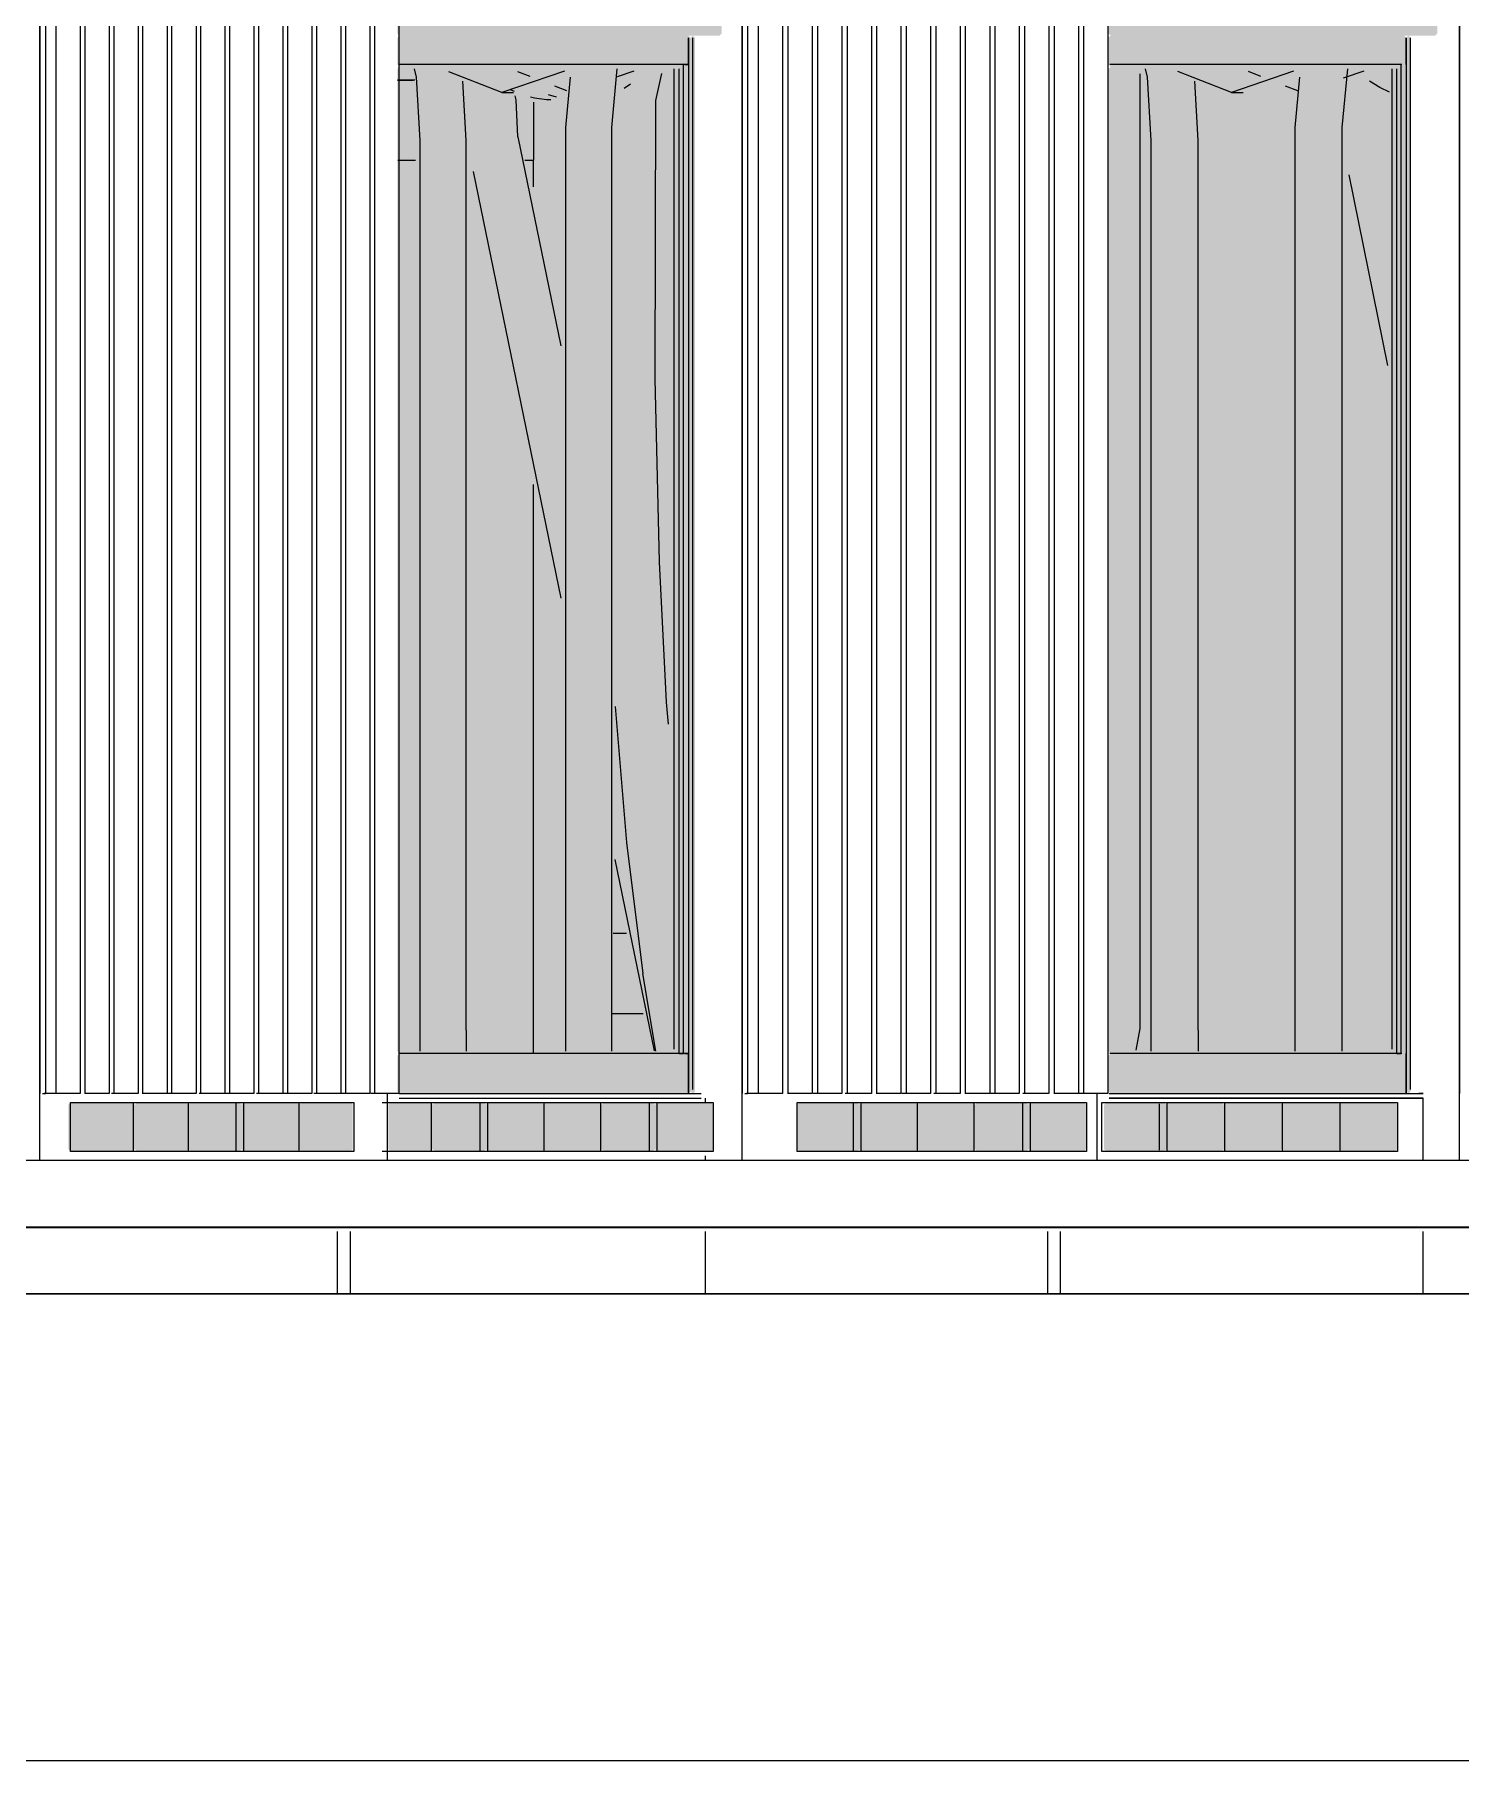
# Model space of a CAD drawing. Header units: millimetres. Extents: x 0 to 84100, y 0 to 59400.
# Drawn here: x 33269 to 36477, y 45447 to 49329 of the extents above; entities that cross this region are included whole.
import ezdxf

# ---------------------------------------------------------------- set-up
doc = ezdxf.new("R2010")
doc.units = ezdxf.units.MM
for name, color, linetype, lineweight in [('01_切断（構造・壁）', 7, 'Continuous', 35), ('09_立面の外形', 7, 'Continuous', 30), ('10_見えがかり', 7, 'Continuous', 13), ('12_見えがかり（ガラス）', 5, 'Continuous', 9), ('50_寸法', 3, 'Continuous', 9)]:
    doc.layers.add(name, color=color, linetype=linetype, lineweight=lineweight)

msp = doc.modelspace()

# ---------------------------------------------------------------- hatches: boundary and pattern name
at = {"layer": '10_見えがかり', "true_color": 0xe9dcc4}
for points in [[(34814.9, 49391.6), (34814.9, 49331.6), (34809.9, 49326.6), (34089.9, 49326.6), (34084.9, 49331.6), (34084.9, 49391.6), (34089.9, 49396.6), (34149.9, 49396.6), (34209.9, 49396.6), (34779.9, 49396.6), (34809.9, 49396.6)], [(36424.9, 49391.6), (36424.9, 49331.6), (36419.9, 49326.6), (35689.9, 49326.6), (35684.9, 49331.6), (35684.9, 49391.6), (35689.9, 49396.6), (35749.9, 49396.6), (35809.9, 49396.6), (36399.9, 49396.6), (36419.9, 49396.6)], [(34744.9, 49321.6), (34744.9, 49261.6), (34739.9, 49256.6), (34719.9, 49256.6), (34089.9, 49256.6), (34084.9, 49261.6), (34084.9, 49321.6), (34089.9, 49326.6), (34739.9, 49326.6)], [(34754.9, 49321.6), (34754.9, 46951.6), (34749.9, 46946.6), (34744.9, 46951.6), (34744.9, 47031.6), (34739.9, 47036.6), (34719.9, 47036.6), (34724.9, 47041.6), (34724.9, 49251.6), (34719.9, 49256.6), (34739.9, 49256.6), (34744.9, 49261.6), (34744.9, 49321.6), (34749.9, 49326.6)], [(36354.9, 49321.6), (36354.9, 49261.6), (36349.9, 49256.6), (36339.9, 49256.6), (35689.9, 49256.6), (35684.9, 49261.6), (35684.9, 49321.6), (35689.9, 49326.6), (36349.9, 49326.6)], [(36364.9, 49321.6), (36364.9, 46951.6), (36359.9, 46946.6), (36354.9, 46951.6), (36354.9, 47031.6), (36349.9, 47036.6), (36339.9, 47036.6), (36344.9, 47041.6), (36344.9, 49251.6), (36339.9, 49256.6), (36349.9, 49256.6), (36354.9, 49261.6), (36354.9, 49321.6), (36359.9, 49326.6)], [(34744.9, 47031.6), (34744.9, 46951.6), (34739.9, 46946.6), (34089.9, 46946.6), (34084.9, 46951.6), (34084.9, 47031.6), (34089.9, 47036.6), (34719.9, 47036.6), (34739.9, 47036.6)], [(36354.9, 47031.6), (36354.9, 46951.6), (36349.9, 46946.6), (35689.9, 46946.6), (35684.9, 46951.6), (35684.9, 47031.6), (35689.9, 47036.6), (36339.9, 47036.6), (36349.9, 47036.6)], [(33494.9, 46921.6), (33494.9, 46821.6), (33489.9, 46816.6), (33349.9, 46816.6), (33344.9, 46821.6), (33344.9, 46921.6), (33349.9, 46926.6), (33489.9, 46926.6)], [(33614.9, 46921.6), (33614.9, 46821.6), (33609.9, 46816.6), (33499.9, 46816.6), (33494.9, 46821.6), (33494.9, 46921.6), (33499.9, 46926.6), (33609.9, 46926.6)], [(33734.9, 46921.6), (33734.9, 46821.6), (33729.9, 46816.6), (33619.9, 46816.6), (33614.9, 46821.6), (33614.9, 46921.6), (33619.9, 46926.6), (33729.9, 46926.6)], [(33864.9, 46921.6), (33864.9, 46821.6), (33859.9, 46816.6), (33739.9, 46816.6), (33734.9, 46821.6), (33734.9, 46921.6), (33739.9, 46926.6), (33859.9, 46926.6)], [(33984.9, 46921.6), (33984.9, 46821.6), (33979.9, 46816.6), (33869.9, 46816.6), (33864.9, 46821.6), (33864.9, 46921.6), (33869.9, 46926.6), (33979.9, 46926.6)], [(34164.9, 46921.6), (34164.9, 46821.6), (34159.9, 46816.6), (34069.9, 46816.6), (34064.9, 46821.6), (34064.9, 46921.6), (34069.9, 46926.6), (34159.9, 46926.6)], [(34284.9, 46921.6), (34284.9, 46821.6), (34279.9, 46816.6), (34169.9, 46816.6), (34164.9, 46821.6), (34164.9, 46921.6), (34169.9, 46926.6), (34279.9, 46926.6)], [(34414.9, 46921.6), (34414.9, 46821.6), (34409.9, 46816.6), (34289.9, 46816.6), (34284.9, 46821.6), (34284.9, 46921.6), (34289.9, 46926.6), (34409.9, 46926.6)], [(34544.9, 46921.6), (34544.9, 46821.6), (34539.9, 46816.6), (34419.9, 46816.6), (34414.9, 46821.6), (34414.9, 46921.6), (34419.9, 46926.6), (34539.9, 46926.6)], [(34664.9, 46921.6), (34664.9, 46821.6), (34659.9, 46816.6), (34549.9, 46816.6), (34544.9, 46821.6), (34544.9, 46921.6), (34549.9, 46926.6), (34659.9, 46926.6)], [(34794.9, 46921.6), (34794.9, 46821.6), (34789.9, 46816.6), (34669.9, 46816.6), (34664.9, 46821.6), (34664.9, 46921.6), (34669.9, 46926.6), (34789.9, 46926.6)], [(35124.9, 46921.6), (35124.9, 46821.6), (35119.9, 46816.6), (34989.9, 46816.6), (34984.9, 46821.6), (34984.9, 46921.6), (34989.9, 46926.6), (35119.9, 46926.6)], [(35254.9, 46921.6), (35254.9, 46821.6), (35249.9, 46816.6), (35129.9, 46816.6), (35124.9, 46821.6), (35124.9, 46921.6), (35129.9, 46926.6), (35249.9, 46926.6)], [(35384.9, 46921.6), (35384.9, 46821.6), (35379.9, 46816.6), (35259.9, 46816.6), (35254.9, 46821.6), (35254.9, 46921.6), (35259.9, 46926.6), (35379.9, 46926.6)], [(35504.9, 46921.6), (35504.9, 46821.6), (35499.9, 46816.6), (35389.9, 46816.6), (35384.9, 46821.6), (35384.9, 46921.6), (35389.9, 46926.6), (35499.9, 46926.6)], [(35634.9, 46921.6), (35634.9, 46821.6), (35629.9, 46816.6), (35509.9, 46816.6), (35504.9, 46821.6), (35504.9, 46921.6), (35509.9, 46926.6), (35629.9, 46926.6)], [(35814.9, 46921.6), (35814.9, 46821.6), (35809.9, 46816.6), (35679.9, 46816.6), (35674.9, 46821.6), (35674.9, 46921.6), (35679.9, 46926.6), (35809.9, 46926.6)], [(35944.9, 46921.6), (35944.9, 46821.6), (35939.9, 46816.6), (35819.9, 46816.6), (35814.9, 46821.6), (35814.9, 46921.6), (35819.9, 46926.6), (35939.9, 46926.6)], [(36074.9, 46921.6), (36074.9, 46821.6), (36069.9, 46816.6), (35949.9, 46816.6), (35944.9, 46821.6), (35944.9, 46921.6), (35949.9, 46926.6), (36069.9, 46926.6)], [(36204.9, 46921.6), (36204.9, 46821.6), (36199.9, 46816.6), (36079.9, 46816.6), (36074.9, 46821.6), (36074.9, 46921.6), (36079.9, 46926.6), (36199.9, 46926.6)], [(36334.9, 46921.6), (36334.9, 46821.6), (36329.9, 46816.6), (36209.9, 46816.6), (36204.9, 46821.6), (36204.9, 46921.6), (36209.9, 46926.6), (36329.9, 46926.6)]]:
    msp.add_hatch(color=8, dxfattribs=at).paths.add_polyline_path(points)
at = {"layer": '12_見えがかり（ガラス）', "true_color": 0xdce9f2}
for points in [[(34719.9, 49256.6), (34724.9, 49251.6), (34724.9, 47041.6), (34719.9, 47036.6), (34089.9, 47036.6), (34084.9, 47041.6), (34084.9, 49251.6), (34089.9, 49256.6)], [(36339.9, 49256.6), (36344.9, 49251.6), (36344.9, 47041.6), (36339.9, 47036.6), (35689.9, 47036.6), (35684.9, 47041.6), (35684.9, 49251.6), (35689.9, 49256.6)]]:
    msp.add_hatch(color=8, dxfattribs=at).paths.add_polyline_path(points)

# ---------------------------------------------------------------- linework, layer by layer
at = {"layer": '01_切断（構造・壁）'}
msp.add_lwpolyline([(12794.9, 46646.6), (67305.1, 46646.6)], dxfattribs=at)
at = {"layer": '09_立面の外形'}
msp.add_lwpolyline([(63333, 46496.6), (19322.3, 46496.6), (19322.3, 46646.6), (17619.5, 46646.6)], dxfattribs=at)
at = {"layer": '10_見えがかり'}
for points in [[(33436.8, 49579.9), (33436.8, 46946.6), (33382.7, 46946.6), (33382.7, 49530.6)], [(33632.3, 49591.4), (33632.3, 46946.6), (33578.2, 46946.6), (33578.2, 49586)], [(33697.4, 49589.5), (33697.4, 46946.6), (33643.3, 46946.6), (33643.3, 49590)], [(33762.6, 49591.3), (33762.6, 46946.6), (33708.5, 46946.6), (33708.5, 49591.5)], [(33827.7, 49589.4), (33827.7, 46946.6), (33773.6, 46946.6), (33773.6, 49590.2)], [(33892.9, 49591.3), (33892.9, 46946.6), (33838.8, 46946.6), (33838.8, 49591.5)], [(33958, 49589.2), (33958, 46946.6), (33903.9, 46946.6), (33903.9, 49590.3)], [(34012.1, 49591.4), (34012.1, 49391.6), (34023.2, 49391.6), (34023.2, 46946.6), (33985.8, 46946.6), (33969.1, 46946.6), (33969.1, 49591.5)], [(35151.6, 49591.5), (35151.6, 46946.6), (35097.6, 46946.6), (35097.6, 49545.4)], [(35218.2, 49589.1), (35218.2, 46946.6), (35164.1, 46946.6), (35164.1, 49590.4)], [(35284.7, 49590.8), (35284.7, 46946.6), (35230.6, 46946.6), (35230.6, 49588.3)], [(35351.3, 49591.5), (35351.3, 46946.6), (35297.2, 46946.6), (35297.2, 49591.3)], [(35417.8, 49589.3), (35417.8, 46946.6), (35363.7, 46946.6), (35363.7, 49590.2)], [(35484.3, 49590.9), (35484.3, 46946.6), (35430.3, 46946.6), (35430.3, 49588)], [(35550.9, 49591.5), (35550.9, 46946.6), (35496.8, 46946.6), (35496.8, 49591.2)], [(35606.9, 49589.9), (35606.9, 49391.6), (35617.4, 49391.6), (35617.4, 46946.6), (35580.4, 46946.6), (35563.3, 46946.6), (35563.3, 49590)], [(33567.1, 49559.7), (33567.1, 46946.6), (33513, 46946.6), (33513, 49510.9)], [(34952, 49541.4), (34952, 46946.6), (34898, 46946.6), (34898, 49485.8)], [(35018.6, 49448.8), (35018.6, 46946.6), (34964.5, 46946.6), (34964.5, 49572.4)], [(33371.7, 49511.5), (33371.7, 46946.6), (33317.6, 46946.6), (33317.6, 49455.4)], [(35085.1, 49510.6), (35085.1, 46946.6), (35031, 46946.6), (35031, 49458.9)], [(33502, 49481.4), (33502, 46946.6), (33447.9, 46946.6), (33447.9, 49451.4)], [(33280.9, 46796.6), (33280.9, 49431.1)], [(33280.9, 49431.1), (33280.9, 46946.6)], [(33293.4, 49431.1), (33293.4, 46946.6)], [(34860.9, 46796.6), (34860.9, 49431.1)], [(34860.9, 49431.1), (34860.9, 46946.6)], [(34873.2, 49431.1), (34873.2, 46946.6)], [(36474.6, 46796.6), (36474.6, 49431.1)], [(36474.6, 49431.1), (36474.6, 46946.6)], [(34088.3, 49391.6), (34088.3, 46946.6), (34034.2, 46946.6), (34034.2, 49391.6), (34088.3, 49391.6)], [(35683.9, 49391.6), (35683.9, 46946.6), (35629.9, 46946.6), (35629.9, 49391.6), (35683.9, 49391.6)], [(34740.2, 49261.6), (34740.2, 49321.6)], [(34740.2, 49321.6), (34740.2, 46946.6)], [(34750, 46956.2), (34750, 49321.3)], [(36354.9, 49321.6), (36354.9, 46946.6)], [(36355, 49261.6), (36355, 49321.6)], [(36364.8, 46956.2), (36364.8, 49321.3)], [(34740.2, 49261.6), (34090.6, 49261.6)], [(34128.2, 49233.4), (34123.8, 49251.7)], [(34136.3, 49091), (34128.2, 49233.4)], [(34320.5, 49198.5), (34200.9, 49245.1)], [(34461.4, 49247), (34320.5, 49198.5)], [(34384.1, 49234.3), (34356.5, 49245.1)], [(34473.8, 49233.3), (34463.2, 49119.9)], [(34579.3, 49252.2), (34566.9, 49119.9)], [(34617, 49247), (34579.4, 49234)], [(34679.3, 49241.3), (34666, 49180.9)], [(34707.4, 49251.7), (34707.4, 47046.4)], [(34732, 49261.6), (34740.2, 49261.6)], [(36345, 49261.6), (35689.3, 49261.6)], [(35755.7, 49240.4), (35755.7, 49096.6)], [(35772.9, 49233.4), (35768.5, 49251.7)], [(35780.8, 49091), (35772.9, 49233.4)], [(35961.5, 49198.5), (35841, 49246)], [(36101, 49247), (35961.5, 49198.5)], [(36027.5, 49235), (35999.7, 49246)], [(36114.9, 49233.3), (36104.4, 49119.9)], [(36222.5, 49252.2), (36210.2, 49119.9)], [(36259.8, 49247), (36213.3, 49230.8)], [(36322.4, 49251.7), (36322.4, 47046.4)], [(34124.9, 49226.6), (34085.3, 49226.6)], [(34085.6, 49226.6), (34094.3, 49226.6)], [(34094.3, 49226.6), (34120.5, 49226.6)], [(34240, 49091), (34232.5, 49223.9)], [(34320.5, 49198.5), (34346.4, 49198.5)], [(34348.9, 49200.9), (34339.8, 49204.6)], [(34443, 49188.5), (34425.3, 49193.5)], [(34466.8, 49202.1), (34439.2, 49212.8)], [(34609.7, 49217.6), (34595.3, 49207.3)], [(35886.7, 49091), (35879.3, 49223.9)], [(35961.5, 49198.5), (35988, 49198.5)], [(36111, 49202.1), (36083.2, 49213.1)], [(36295.2, 49209.8), (36271.9, 49224.2)], [(36317, 49199.7), (36295.2, 49209.8)], [(34352.3, 49182.3), (34350.3, 49190.9)], [(34356.4, 49099), (34352.3, 49182.3)], [(34393.8, 49186.1), (34384.9, 49188.5)], [(34392.3, 49046.6), (34392.3, 49176.6)], [(34392.3, 49046.6), (34392.3, 49176.6)], [(34421.1, 49182.1), (34393.8, 49186.1)], [(34430.3, 49182.1), (34421.1, 49182.1)], [(34666, 49180.9), (34664.7, 48554.5)], [(34463.2, 49119.9), (34463.3, 48977)], [(34566.9, 49119.9), (34567, 48977)], [(36104.4, 49119.9), (36104.4, 48977)], [(36210.2, 49119.9), (36210.3, 48977)], [(34136.3, 48948.1), (34136.3, 49091)], [(34240, 48948.1), (34240, 49091)], [(34356.4, 49099), (34453.2, 48629)], [(35755.7, 49096.6), (35755.7, 48914.4)], [(35780.8, 48948.1), (35780.8, 49091)], [(35886.7, 48948.1), (35886.7, 49091)], [(34086.6, 49046.6), (34126, 49046.6)], [(34372.1, 49046.6), (34391.8, 49046.6)], [(34376.6, 49046.6), (34391.8, 49046.6)], [(34391.8, 48986.6), (34391.8, 49046.6)], [(34454, 48061), (34256.3, 49020.7)], [(36313.7, 48584.4), (36226.5, 49013.8)], [(34463.3, 48977), (34463.3, 48834)], [(34567, 48977), (34567, 48834)], [(36104.4, 48977), (36104.4, 48834)], [(36210.3, 48977), (36210.3, 48834)], [(34136.3, 48805.1), (34136.3, 48948.1)], [(34240, 48805.1), (34240, 48948.1)], [(35780.8, 48805.1), (35780.8, 48948.1)], [(35886.7, 48805.1), (35886.7, 48948.1)], [(35755.7, 48914.4), (35755.7, 48732.3)], [(34136.3, 48662.2), (34136.3, 48805.1)], [(34240, 48662.2), (34240, 48805.1)], [(34463.3, 48834), (34463.3, 48691)], [(34567, 48834), (34567, 48691)], [(35780.8, 48662.2), (35780.8, 48805.1)], [(35886.7, 48662.2), (35886.7, 48805.1)], [(36104.4, 48834), (36104.4, 48691)], [(36210.3, 48834), (36210.3, 48691)], [(35755.7, 48732.3), (35755.7, 48550.1)], [(34463.3, 48691), (34463.3, 48548.1)], [(34567, 48691), (34567, 48548.1)], [(36104.4, 48691), (36104.4, 48548.1)], [(36210.3, 48691), (36210.3, 48548.1)], [(34136.3, 48519.2), (34136.3, 48662.2)], [(34240, 48519.2), (34240, 48662.2)], [(35780.9, 48519.2), (35780.8, 48662.2)], [(35886.7, 48519.2), (35886.7, 48662.2)], [(34463.3, 48548.1), (34463.3, 48405.1)], [(34567, 48548.1), (34567, 48405.1)], [(34664.7, 48554.5), (34674, 48142.8)], [(35755.7, 48550.1), (35755.7, 48368)], [(36104.4, 48548.1), (36104.4, 48405.1)], [(36210.3, 48548.1), (36210.3, 48405.1)], [(34136.3, 48376.2), (34136.3, 48519.2)], [(34240, 48376.2), (34240, 48519.2)], [(35780.9, 48376.2), (35780.9, 48519.2)], [(35886.7, 48376.2), (35886.7, 48519.2)], [(34136.3, 48233.3), (34136.3, 48376.2)], [(34240, 48233.3), (34240, 48376.2)], [(34463.3, 48405.1), (34463.3, 48262.2)], [(34567, 48405.1), (34567, 48262.2)], [(35780.9, 48233.3), (35780.9, 48376.2)], [(35886.7, 48233.3), (35886.7, 48376.2)], [(36104.4, 48405.1), (36104.4, 48262.2)], [(36210.3, 48405.1), (36210.3, 48262.2)], [(35755.7, 48368), (35755.7, 48185.9)], [(34391.8, 47036.6), (34391.8, 48316.6)], [(34463.3, 48262.2), (34463.3, 48119.2)], [(34567, 48262.2), (34567, 48119.2)], [(36104.4, 48262.2), (36104.4, 48119.2)], [(36210.3, 48262.2), (36210.3, 48119.2)], [(34136.3, 48090.3), (34136.3, 48233.3)], [(34240, 48090.3), (34240, 48233.3)], [(35780.9, 48090.3), (35780.9, 48233.3)], [(35886.7, 48090.3), (35886.7, 48233.3)], [(35755.7, 48185.9), (35755.7, 48003.7)], [(34463.3, 48119.2), (34463.3, 47976.2)], [(34567, 48119.2), (34567, 47976.2)], [(34674, 48142.8), (34690.3, 47827.3)], [(36104.4, 48119.2), (36104.4, 47976.2)], [(36210.3, 48119.2), (36210.3, 47976.2)], [(34136.3, 47947.3), (34136.3, 48090.3)], [(34240, 47947.3), (34240, 48090.3)], [(35780.9, 47947.3), (35780.9, 48090.3)], [(35886.7, 47947.3), (35886.7, 48090.3)], [(35755.7, 48003.7), (35755.7, 47821.6)], [(34463.3, 47976.2), (34463.3, 47833.3)], [(34567, 47976.2), (34567, 47833.3)], [(36104.4, 47976.2), (36104.4, 47833.3)], [(36210.3, 47976.2), (36210.3, 47833.3)], [(34136.3, 47804.4), (34136.3, 47947.3)], [(34240, 47804.4), (34240, 47947.3)], [(35780.9, 47804.4), (35780.9, 47947.3)], [(35886.7, 47804.4), (35886.7, 47947.3)], [(34463.3, 47833.3), (34463.3, 47690.3)], [(34567, 47833.3), (34567, 47690.3)], [(36104.4, 47833.3), (36104.4, 47690.3)], [(36210.3, 47833.3), (36210.3, 47690.3)], [(34136.3, 47661.4), (34136.3, 47804.4)], [(34240, 47661.4), (34240, 47804.4)], [(34574.9, 47817.5), (34600.9, 47511.8)], [(34690.3, 47827.3), (34694.5, 47778)], [(35755.7, 47821.6), (35755.7, 47639.4)], [(35780.9, 47661.4), (35780.9, 47804.4)], [(35886.7, 47661.4), (35886.7, 47804.4)], [(34463.3, 47690.3), (34463.3, 47547.3)], [(34567, 47690.3), (34567, 47547.3)], [(36104.4, 47690.3), (36104.4, 47547.3)], [(36210.3, 47690.3), (36210.3, 47547.3)], [(34136.3, 47518.4), (34136.3, 47661.4)], [(34240, 47518.4), (34240, 47661.4)], [(35755.7, 47639.4), (35755.7, 47457.3)], [(35780.9, 47518.4), (35780.9, 47661.4)], [(35886.7, 47518.4), (35886.7, 47661.4)], [(34463.3, 47547.3), (34463.3, 47404.4)], [(34567, 47547.3), (34567, 47404.4)], [(36104.4, 47547.3), (36104.4, 47404.4)], [(36210.3, 47547.3), (36210.3, 47404.4)], [(34136.3, 47375.5), (34136.3, 47518.4)], [(34240, 47375.5), (34240, 47518.4)], [(34600.9, 47511.8), (34637.7, 47217.2)], [(35780.9, 47375.5), (35780.9, 47518.4)], [(35886.7, 47375.5), (35886.7, 47518.4)], [(34663.9, 47042.7), (34575.1, 47473.5)], [(35755.7, 47457.3), (35755.7, 47275.1)], [(34136.3, 47232.5), (34136.3, 47375.5)], [(34240, 47232.5), (34240, 47375.5)], [(34463.3, 47404.4), (34463.3, 47261.4)], [(34567, 47404.4), (34567, 47261.4)], [(35780.9, 47232.5), (35780.9, 47375.5)], [(35886.7, 47232.5), (35886.7, 47375.5)], [(36104.4, 47404.4), (36104.4, 47261.4)], [(36210.3, 47404.4), (36210.3, 47261.4)], [(34570.6, 47307.7), (34600.5, 47307.7)], [(34463.3, 47261.4), (34463.3, 47118.4)], [(34567, 47261.4), (34567, 47118.4)], [(35755.7, 47275.1), (35755.7, 47093)], [(36104.4, 47261.4), (36104.4, 47118.4)], [(36210.3, 47261.4), (36210.3, 47118.4)], [(34136.3, 47089.5), (34136.3, 47232.5)], [(34240, 47089.5), (34240, 47232.5)], [(34667, 47042.1), (34637.7, 47217.2)], [(35780.9, 47089.5), (35780.9, 47232.5)], [(35886.7, 47089.5), (35886.7, 47232.5)], [(34463.3, 47118.4), (34463.3, 47042.2)], [(34567, 47118.4), (34567, 47042.2)], [(34568.3, 47127.1), (34638, 47127.1)], [(36104.4, 47118.4), (36104.4, 47042.2)], [(36210.3, 47118.4), (36210.3, 47042.2)], [(34136.3, 47041.9), (34136.3, 47089.5)], [(34240, 47089.5), (34240, 47041.9)], [(35755.7, 47093), (35746.6, 47044.2)], [(35780.9, 47041.9), (35780.9, 47089.5)], [(35886.7, 47089.5), (35886.7, 47041.9)], [(34740.2, 47036.6), (34090.6, 47036.6)], [(34732, 47036.6), (34740.2, 47036.6)], [(34740.2, 46946.6), (34740.2, 47036.6)], [(36345, 47036.6), (35689.3, 47036.6)], [(36355, 46946.6), (36355, 47036.6)], [(33287.1, 46946.6), (33293.4, 46946.6)], [(33310.6, 46946.6), (33290.8, 46946.6)], [(33323.1, 46946.6), (33293.4, 46946.6)], [(33392.3, 46946.6), (33382.4, 46946.6)], [(33461.6, 46946.6), (33441.8, 46946.6)], [(33521, 46946.6), (33511.1, 46946.6)], [(33577.8, 46946.6), (33567.9, 46946.6)], [(33590.3, 46946.6), (33570.5, 46946.6)], [(33649.6, 46946.6), (33639.7, 46946.6)], [(33706.5, 46946.6), (33696.6, 46946.6)], [(33718.9, 46946.6), (33699.1, 46946.6)], [(33778.3, 46946.6), (33768.4, 46946.6)], [(33835.1, 46946.6), (33825.2, 46946.6)], [(33847.6, 46946.6), (33827.8, 46946.6)], [(33916.8, 46946.6), (33897.1, 46946.6)], [(33976.2, 46946.6), (33956.4, 46946.6)], [(34045.5, 46946.6), (34025.7, 46946.6)], [(34062.7, 46796.6), (34062.7, 46946.3)], [(34089.5, 46946.6), (34768.5, 46946.6)], [(34867.1, 46946.6), (34873.2, 46946.6)], [(34890.9, 46946.6), (34870.9, 46946.6)], [(34903.2, 46946.6), (34873.2, 46946.6)], [(34973, 46946.6), (34963.1, 46946.6)], [(35030.6, 46946.6), (35020.6, 46946.6)], [(35042.9, 46946.6), (35023, 46946.6)], [(35102.8, 46946.6), (35092.8, 46946.6)], [(35172.7, 46946.6), (35162.7, 46946.6)], [(35230.2, 46946.6), (35220.2, 46946.6)], [(35242.5, 46946.6), (35222.6, 46946.6)], [(35302.4, 46946.6), (35292.4, 46946.6)], [(35372.3, 46946.6), (35362.3, 46946.6)], [(35429.8, 46946.6), (35419.8, 46946.6)], [(35442.1, 46946.6), (35422.2, 46946.6)], [(35502, 46946.6), (35492, 46946.6)], [(35571.9, 46946.6), (35561.9, 46946.6)], [(35629.4, 46946.6), (35619.4, 46946.6)], [(35641.8, 46946.6), (35621.8, 46946.6)], [(35659.4, 46796.6), (35659.4, 46946.3)], [(35686.8, 46946.6), (36393, 46946.6)], [(36393, 46946.6), (36383.5, 46946.6)], [(33490.6, 46926.6), (33490.6, 46816.6), (33349.7, 46816.6), (33349.7, 46926.6), (33490.6, 46926.6)], [(33614.8, 46926.6), (33614.8, 46816.6), (33480.8, 46816.6)], [(33480.8, 46926.6), (33614.8, 46926.6)], [(33739.1, 46926.6), (33739.1, 46816.6), (33600.8, 46816.6)], [(33600.8, 46926.6), (33739.1, 46926.6)], [(33863.3, 46926.6), (33863.3, 46816.6), (33722.5, 46816.6), (33722.5, 46926.6), (33863.3, 46926.6)], [(33987.6, 46926.6), (33987.6, 46816.6), (33850.8, 46816.6)], [(33850.8, 46926.6), (33987.6, 46926.6)], [(34161, 46926.6), (34161, 46816.6), (34050.8, 46816.6)], [(34050.8, 46926.6), (34161, 46926.6)], [(34089.5, 46936.6), (34768.5, 46936.6)], [(34089.5, 46936.6), (34768.5, 46936.6)], [(34288, 46926.6), (34288, 46816.6), (34150.8, 46816.6)], [(34150.8, 46926.6), (34288, 46926.6)], [(34415, 46926.6), (34415, 46816.6), (34271.5, 46816.6), (34271.5, 46926.6), (34415, 46926.6)], [(34542, 46926.6), (34542, 46816.6), (34400.8, 46816.6)], [(34400.8, 46926.6), (34542, 46926.6)], [(34669, 46926.6), (34669, 46816.6), (34530.8, 46816.6)], [(34530.8, 46926.6), (34669, 46926.6)], [(34796, 46926.6), (34796, 46816.6), (34652.6, 46816.6), (34652.6, 46926.6), (34796, 46926.6)], [(34778.5, 46926.6), (34778.5, 46936.6)], [(35127.9, 46926.6), (35127.9, 46816.6), (34984.6, 46816.6), (34984.6, 46926.6), (35127.9, 46926.6)], [(35254.9, 46926.6), (35254.9, 46816.6), (35111.5, 46816.6), (35111.5, 46926.6), (35254.9, 46926.6)], [(35381.8, 46926.6), (35381.8, 46816.6), (35240.8, 46816.6)], [(35240.8, 46926.6), (35381.8, 46926.6)], [(35508.8, 46926.6), (35508.8, 46816.6), (35370.8, 46816.6)], [(35370.8, 46926.6), (35508.8, 46926.6)], [(35635.7, 46926.6), (35635.7, 46816.6), (35492.3, 46816.6), (35492.3, 46926.6), (35635.7, 46926.6)], [(35816.4, 46926.6), (35816.4, 46816.6), (35670.4, 46816.6), (35670.4, 46926.6), (35816.4, 46926.6)], [(35686.8, 46936.6), (36393, 46936.6)], [(36393, 46936.6), (35686.8, 46936.6)], [(35800.1, 46819.3), (35800.1, 46923.8)], [(35946, 46926.6), (35946, 46816.6), (35800.8, 46816.6)], [(35800.8, 46926.6), (35946, 46926.6)], [(36075.7, 46926.6), (36075.7, 46816.6), (35930.8, 46816.6)], [(35930.8, 46926.6), (36075.7, 46926.6)], [(36205.4, 46926.6), (36205.4, 46816.6), (36060.8, 46816.6)], [(36060.8, 46926.6), (36205.4, 46926.6)], [(36335.1, 46926.6), (36335.1, 46816.6), (36190.8, 46816.6)], [(36190.8, 46926.6), (36335.1, 46926.6)], [(36393, 46936.6), (36383.5, 46936.6)], [(36393, 46936.6), (36383.5, 46936.6)], [(36393, 46796.6), (36393, 46936.6)], [(33071.4, 46796.6), (33563.1, 46796.6)], [(33563.1, 46796.6), (34058.3, 46796.6)], [(34058.3, 46796.6), (34557, 46796.6)], [(34557, 46796.6), (35059.2, 46796.6)], [(34778.5, 46796.6), (34778.5, 46806.6)], [(35059.2, 46796.6), (35565, 46796.6)], [(35565, 46796.6), (36074.2, 46796.6)], [(36074.2, 46796.6), (36586.8, 46796.6)], [(33071.4, 46646.6), (33563.1, 46646.6)], [(33563.1, 46646.6), (34058.3, 46646.6)], [(33950.8, 46496.6), (33950.8, 46636.6)], [(33979.7, 46496.6), (33979.7, 46636.6)], [(34058.3, 46646.6), (34557, 46646.6)], [(34557, 46646.6), (35059.2, 46646.6)], [(34778.5, 46496.6), (34778.5, 46636.6)], [(35059.2, 46646.6), (35565, 46646.6)], [(35548.8, 46496.6), (35548.8, 46636.6)], [(35565, 46646.6), (36074.2, 46646.6)], [(35577.4, 46496.6), (35577.4, 46636.6)], [(36074.2, 46646.6), (36586.8, 46646.6)], [(36393, 46496.6), (36393, 46636.6)], [(33198.4, 46496.6), (33950.8, 46496.6)], [(33939.7, 46496.6), (33979.7, 46496.6)], [(33940.8, 46496.6), (33950.8, 46496.6)], [(33940.8, 46496.6), (33950.8, 46496.6)], [(33979.7, 46496.6), (33950.8, 46496.6)], [(33979.7, 46496.6), (34778.5, 46496.6)], [(34778.5, 46496.6), (34769, 46496.6)], [(34779.7, 46496.6), (35548.8, 46496.6)], [(35548.8, 46496.6), (35538.8, 46496.6)], [(35548.8, 46496.6), (35538.8, 46496.6)], [(35548.8, 46496.6), (35577.4, 46496.6)], [(35548.8, 46496.6), (35558.7, 46496.6)], [(35548.8, 46496.6), (35558.7, 46496.6)], [(36393, 46496.6), (35577.4, 46496.6)], [(36393, 46496.6), (36383.5, 46496.6)], [(36404.3, 46496.6), (37180.3, 46496.6)], [(36404.3, 46496.6), (37180.3, 46496.6)]]:
    msp.add_lwpolyline(points, dxfattribs=at)
at = {"layer": '12_見えがかり（ガラス）'}
for points in [[(34728.7, 49261.6), (34089.1, 49261.6)], [(34718.9, 47036.6), (34718.9, 49251.6)], [(34728.7, 47036.6), (34728.7, 49261.6)], [(36134.9, 49261.6), (35687.9, 49261.6)], [(36343.6, 49261.6), (36254.2, 49261.6)], [(36333.8, 47036.6), (36333.8, 49251.6)], [(36343.6, 47036.6), (36343.6, 49261.6)], [(34728.7, 47036.6), (34089.1, 47036.6)], [(34718.9, 47036.6), (34089.3, 47036.6)], [(34718.9, 47036.6), (34728.7, 47036.6)], [(36343.6, 47036.6), (35687.9, 47036.6)], [(36333.8, 47036.6), (35688, 47036.6)], [(36333.8, 47036.6), (36343.6, 47036.6)]]:
    msp.add_lwpolyline(points, dxfattribs=at)
at = {"layer": '50_寸法'}
msp.add_lwpolyline([(15294.9, 45446.6), (64805.1, 45446.6)], dxfattribs=at)

doc.saveas('drawing.dxf')
